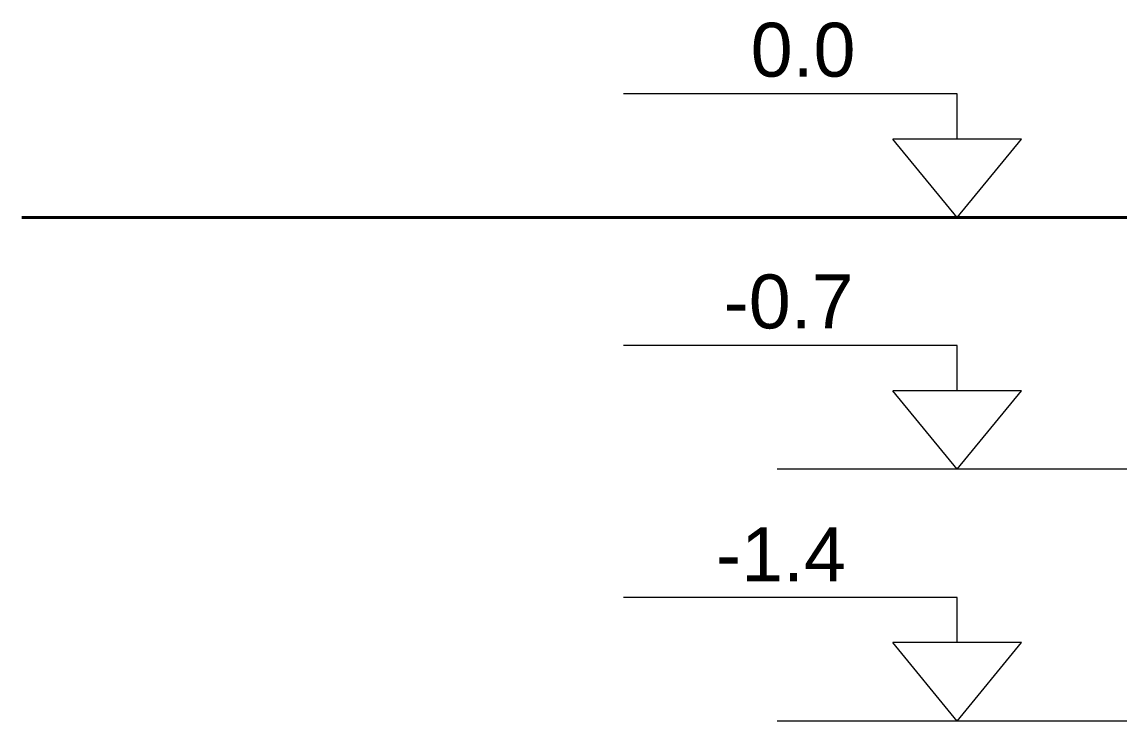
# Model space of a CAD drawing. Header units: inches. Extents: x 60.8 to 83.7, y 23.1 to 43.8.
# Drawn here: x 60.839 to 63.889, y 23.37 to 25.314 of the extents above; entities that cross this region are included whole.
import ezdxf

# ---------------------------------------------------------------- set-up
doc = ezdxf.new("R2010")
doc.units = ezdxf.units.IN
doc.header["$LTSCALE"] = 0.9
doc.header["$MEASUREMENT"] = 0
doc.styles.get("Standard").update_dxf_attribs({"font": 'arial.ttf'})

msp = doc.modelspace()

# ---------------------------------------------------------------- linework, layer by layer
at = {"lineweight": 9}
for p, q in [((63.43859, 25.11418), (62.51127, 25.11418)), ((63.43859, 24.98842), (63.43859, 25.11418)), ((63.43859, 24.77018), (63.2599, 24.98842)), ((63.61728, 24.98842), (63.2599, 24.98842)), ((63.43859, 24.77018), (63.61728, 24.98842)), ((63.43859, 24.41418), (62.51127, 24.41418)), ((63.43859, 24.28842), (63.43859, 24.41418)), ((63.43859, 24.07018), (63.2599, 24.28842)), ((63.61728, 24.28842), (63.2599, 24.28842)), ((63.43859, 24.07018), (63.61728, 24.28842)), ((63.93859, 24.07018), (62.93859, 24.07018)), ((63.43859, 23.71418), (62.51127, 23.71418)), ((63.43859, 23.58842), (63.43859, 23.71418)), ((63.43859, 23.37018), (63.2599, 23.58842)), ((63.61728, 23.58842), (63.2599, 23.58842)), ((63.43859, 23.37018), (63.61728, 23.58842)), ((63.93859, 23.37018), (62.93859, 23.37018))]:
    msp.add_line(p, q, dxfattribs=at)
at = {"lineweight": 40}
for q in [(60.83859, 24.77018), (73.83859, 24.77018)]:
    msp.add_line((63.83859, 24.77018), q, dxfattribs=at)

# ---------------------------------------------------------------- texts
at = {"lineweight": 9, "char_height": 0.15, "attachment_point": 1}
for s, insert in [('0.0', (62.86458, 25.31187)), ('-0.7', (62.78954, 24.61187)), ('-1.4', (62.76814, 23.90879))]:
    msp.add_mtext_dynamic_manual_height_columns(s, width=0.2417315, gutter_width=1, heights=[0], dxfattribs=dict(at, insert=insert))

doc.saveas('drawing.dxf')
